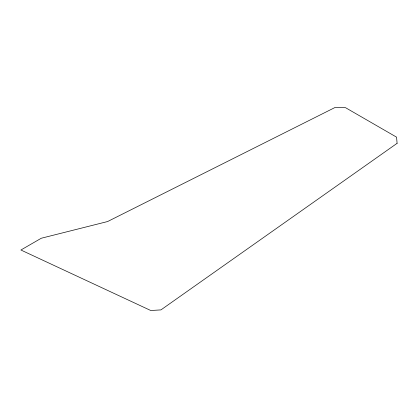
<?xml version="1.0" encoding="UTF-8"?>
<svg xmlns="http://www.w3.org/2000/svg" width="418" height="418" viewBox="0 0 418 418"><rect width="100%" height="100%" fill="white"/><g stroke="black" fill="none" stroke-linecap="round" stroke-linejoin="round"><path stroke-width="0.63" d="M397.1 143.317L160.935 309.9L150.757 310.506L20.9 250.011L41.298 238.234L107.588 221.545L335.027 107.494L345.571 107.708L396.567 137.151L397.1 143.317"/></g></svg>
